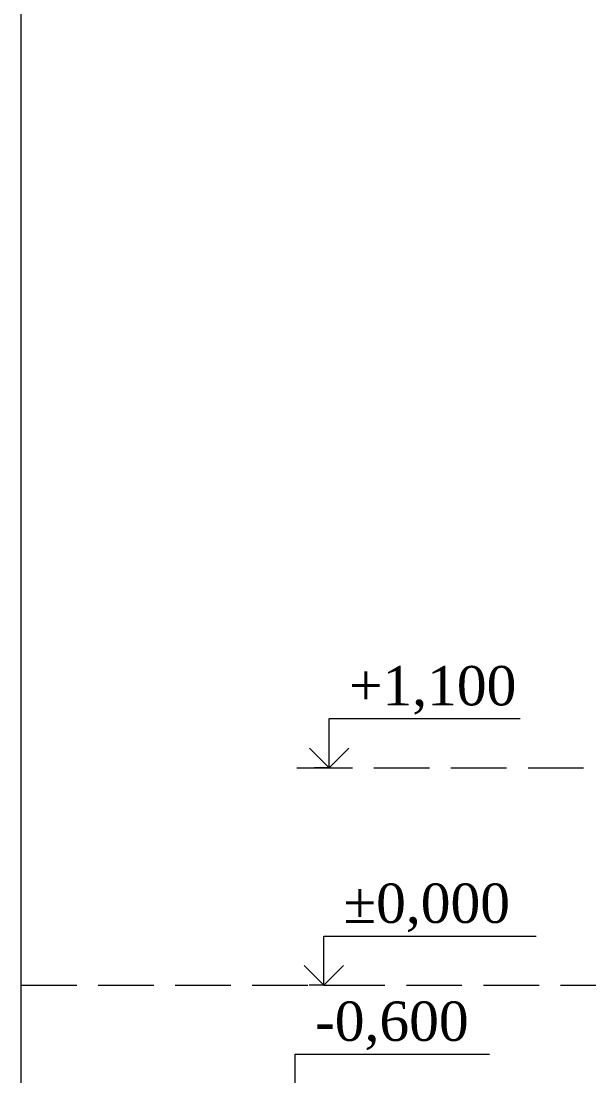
# Model space of a CAD drawing. Header units: millimetres. Extents: x 2399 to 111977, y 1313 to 59551.
# Drawn here: x 84804 to 87687, y 31285 to 36643 of the extents above; entities that cross this region are included whole.
import ezdxf

# ---------------------------------------------------------------- set-up
doc = ezdxf.new("R2010")
doc.units = ezdxf.units.MM
doc.linetypes.add('Невидимая', pattern=[391.222223, 282.222223, -109])
doc.layers.add('dim Level', color=7, linetype='Continuous', lineweight=13)
doc.layers.add('main line', color=7, linetype='Continuous', lineweight=13)
doc.styles.add('СГЕНЕРИР_СТИЛЬ_1', font='georgia.ttf')

msp = doc.modelspace()

# ---------------------------------------------------------------- linework, layer by layer
at = {"layer": 'dim Level', "color": 7, "linetype": 'Continuous', "lineweight": 13}
for p, q in [((86368.4225, 32850.1292), (86368.4225, 33100.1292)), ((86368.4225, 33100.1292), (87337.2725, 33100.1292)), ((86368.4225, 32850.1292), (86268.4225, 32950.1292)), ((86468.4225, 32950.1292), (86368.4225, 32850.1292)), ((86368.4225, 32850.1292), (86293.4225, 32850.1292)), ((86368.4225, 32850.1292), (86443.4225, 32850.1292)), ((86340.7617, 31745.4206), (86340.7617, 31995.4206)), ((86340.7617, 31995.4206), (87418.2176, 31995.4206)), ((86340.7617, 31745.4206), (86240.7617, 31845.4206)), ((86440.7617, 31845.4206), (86340.7617, 31745.4206)), ((86340.7617, 31745.4206), (86265.7617, 31745.4206)), ((86340.7617, 31745.4206), (86415.7617, 31745.4206)), ((86196.0179, 31146.3195), (86196.0179, 31396.3195)), ((86196.0179, 31396.3195), (87182.3219, 31396.3195))]:
    msp.add_line(p, q, dxfattribs=at)
at = {"layer": 'main line', "color": 7, "linetype": 'Continuous', "lineweight": 13}
msp.add_line((84803.9832, 22766.1425), (84803.9832, 58748.0534), dxfattribs=at)
at = {"layer": 'main line', "color": 7, "linetype": 'Невидимая', "lineweight": 13}
for p, q in [((86204.1428, 32850.1292), (90667.4073, 32850.1292)), ((84803.9832, 31745.4206), (111820.92, 31745.4206))]:
    msp.add_line(p, q, dxfattribs=at)

# ---------------------------------------------------------------- texts
at = {"layer": 'dim Level', "color": 7, "lineweight": 13, "char_height": 200, "attachment_point": 7, "style": 'СГЕНЕРИР_СТИЛЬ_1'}
for s, insert in [('\\A1;+1,100', (86468.4225, 33120.1292)), ('\\A1;±0,000', (86440.7616, 32015.4206)), ('\\A1;-0,600', (86296.0179, 31416.3195))]:
    msp.add_mtext(s, dxfattribs=dict(at, insert=insert))

doc.saveas('drawing.dxf')
